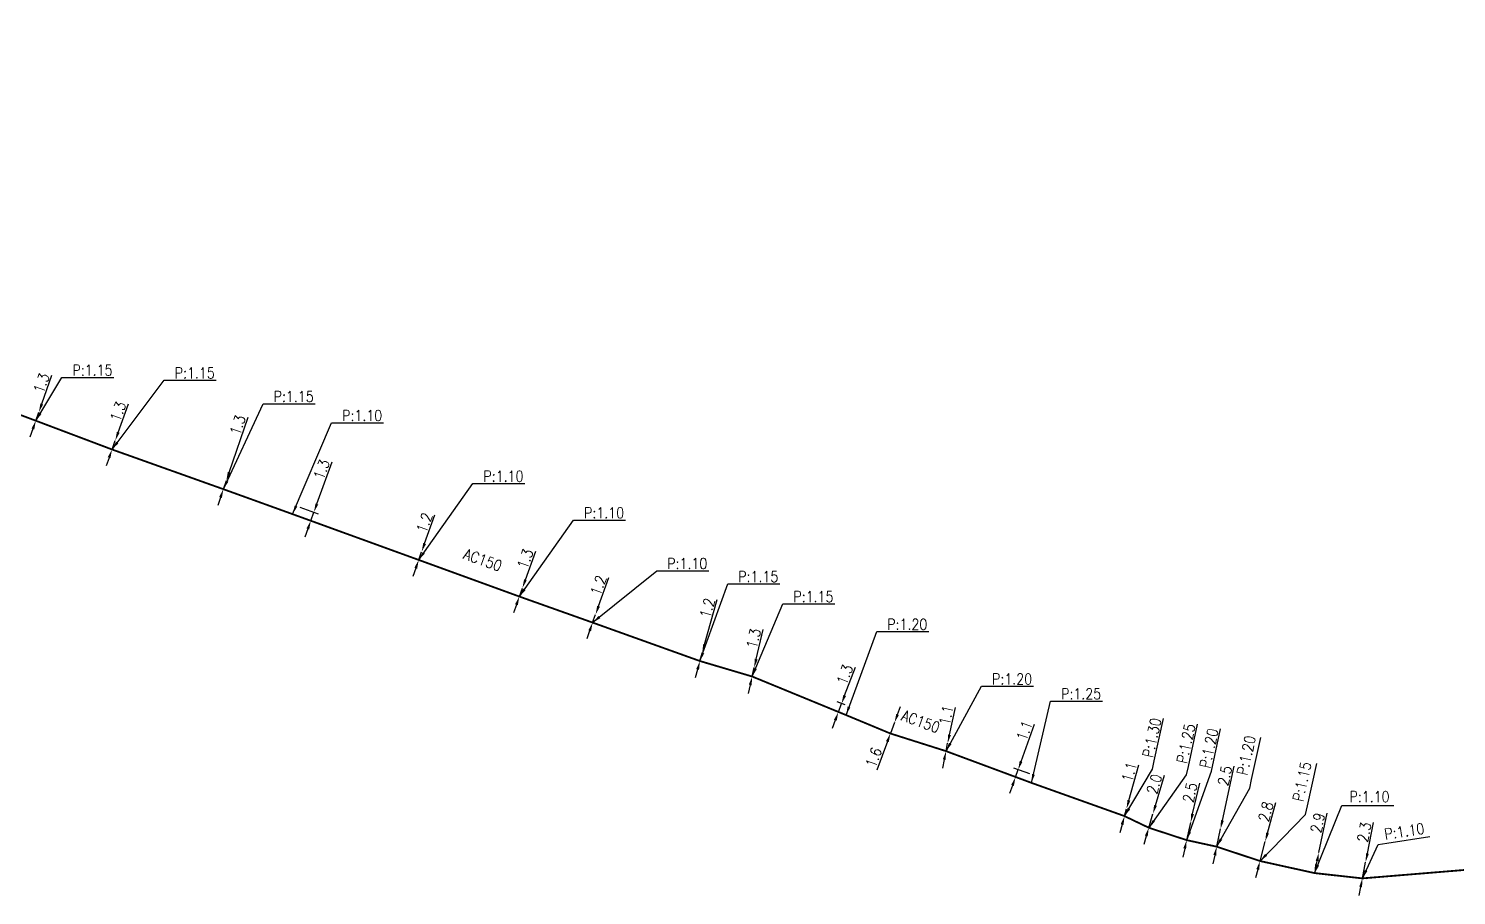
# Model space of a CAD drawing. Header units: millimetres. Extents: x 150000 to 151000, y 127000 to 127640.
# Drawn here: x 150607.8 to 150804.4, y 127223.4 to 127342.9 of the extents above; entities that cross this region are included whole.
import ezdxf
from ezdxf.enums import TextEntityAlignment as Align

# ---------------------------------------------------------------- set-up
doc = ezdxf.new("R2010")
doc.units = ezdxf.units.MM
doc.header["$PDMODE"] = 34
doc.layers.get('Defpoints').update_dxf_attribs({"linetype": 'CONTINUOUS'})
doc.layers.add('G_120', color=4, linetype='CONTINUOUS')
doc.styles.get("Standard").update_dxf_attribs({"font": 'romans.shx', "width": 0.85})
doc.linetypes.add('G_typB_AP', pattern='A,5,-0.3,["o",Standard,S=1.5,R=0,X=0,Y=-0.5],-1.65', length=6.95)
doc.dimstyles.get("Standard").update_dxf_attribs({"dimtxt": 1.5, "dimasz": 1.2, "dimexe": 0.625, "dimexo": 0.625, "dimgap": 0.25, "dimtad": 1, "dimdec": 1, "dimzin": 0, "dimdsep": 46, "dimtxsty": 'Standard', "dimcen": -0.5, "dimadec": 0, "dimazin": 0, "dimtfac": 1, "dimtdec": 1, "dimtmove": 0, "dimatfit": 3, "dimfxl": 0, "dimtolj": 1, "dimtzin": 0, "dimarcsym": 0})

# ---------------------------------------------------------------- blocks, each defined once
blk = doc.blocks.new('*D91')
at = {"layer": 'Defpoints', "color": 0, "linetype": 'Continuous', "transparency": 16777216}
for p in [(150608.79, 127288.85), (150609.21, 127290.03), (150609.21, 127290.03)]:
    blk.add_point(p, dxfattribs=at)
at = {"layer": 'G_120', "color": 0, "linetype": 'Continuous', "lineweight": -2, "transparency": 16777216}
for p, q in [((150609.61, 127291.16), (150611.01, 127295.11)), ((150608.79, 127288.85), (150609.21, 127290.03)), ((150608.39, 127287.72), (150607.98, 127286.59))]:
    blk.add_line(p, q, dxfattribs=at)
at = {"layer": 'G_120', "color": 0, "linetype": 'Continuous', "transparency": 16777216}
for points in [[(150609.42, 127291.23), (150609.8, 127291.09), (150609.21, 127290.03)], [(150608.2, 127287.79), (150608.58, 127287.65), (150608.79, 127288.85)]]:
    blk.add_solid(points, dxfattribs=at)
at = {"layer": 'G_120', "color": 0, "linetype": 'Continuous', "transparency": 16777216, "insert": (150609.57, 127294.03), "char_height": 1.5, "attachment_point": 5, "rotation": 70.4249}
blk.add_mtext('\\A1;1.3', dxfattribs=at)
blk = doc.blocks.new('*D92')
at = {"layer": 'Defpoints', "color": 0, "linetype": 'Continuous', "transparency": 16777216}
for p in [(150619.28, 127284.89), (150619.73, 127286.11), (150619.73, 127286.11)]:
    blk.add_point(p, dxfattribs=at)
at = {"layer": 'G_120', "color": 0, "linetype": 'Continuous', "lineweight": -2, "transparency": 16777216}
for p, q in [((150620.13, 127287.24), (150621.56, 127291.18)), ((150619.28, 127284.89), (150619.73, 127286.11)), ((150618.88, 127283.76), (150618.47, 127282.63))]:
    blk.add_line(p, q, dxfattribs=at)
at = {"layer": 'G_120', "color": 0, "linetype": 'Continuous', "transparency": 16777216}
for points in [[(150619.95, 127287.31), (150620.32, 127287.18), (150619.73, 127286.11)], [(150618.69, 127283.83), (150619.06, 127283.7), (150619.28, 127284.89)]]:
    blk.add_solid(points, dxfattribs=at)
at = {"layer": 'G_120', "color": 0, "linetype": 'Continuous', "transparency": 16777216, "insert": (150620.11, 127290.12), "char_height": 1.5, "attachment_point": 5, "rotation": 70.1351}
blk.add_mtext('\\A1;1.3', dxfattribs=at)
blk = doc.blocks.new('*D93')
at = {"layer": 'Defpoints', "color": 0, "linetype": 'Continuous', "transparency": 16777216}
for p in [(150634.61, 127279.42), (150635.02, 127280.6), (150635.02, 127280.6)]:
    blk.add_point(p, dxfattribs=at)
at = {"layer": 'G_120', "color": 0, "linetype": 'Continuous', "lineweight": -2, "transparency": 16777216}
for p, q in [((150635.41, 127281.73), (150638.02, 127289.35)), ((150634.61, 127279.42), (150635.02, 127280.6)), ((150634.22, 127278.28), (150633.83, 127277.15))]:
    blk.add_line(p, q, dxfattribs=at)
at = {"layer": 'G_120', "color": 0, "linetype": 'Continuous', "transparency": 16777216}
for points in [[(150635.22, 127281.8), (150635.6, 127281.67), (150635.02, 127280.6)], [(150634.03, 127278.35), (150634.41, 127278.22), (150634.61, 127279.42)]]:
    blk.add_solid(points, dxfattribs=at)
at = {"layer": 'G_120', "color": 0, "linetype": 'Continuous', "transparency": 16777216, "insert": (150636.59, 127288.26), "char_height": 1.5, "attachment_point": 5, "rotation": 71.0783}
blk.add_mtext('\\A1;1.3', dxfattribs=at)
blk = doc.blocks.new('*D94')
at = {"layer": 'Defpoints', "color": 0, "linetype": 'Continuous', "transparency": 16777216}
for p in [(150644.56, 127277.15), (150644.14, 127275.98), (150647.08, 127276.25)]:
    blk.add_point(p, dxfattribs=at)
at = {"layer": 'G_120', "color": 0, "linetype": 'Continuous', "lineweight": -2, "transparency": 16777216}
for p, q in [((150647.48, 127277.38), (150649.59, 127283.2)), ((150645.15, 127276.94), (150647.66, 127276.03)), ((150644.73, 127275.77), (150647.24, 127274.86)), ((150646.65, 127275.07), (150647.08, 127276.25)), ((150646.24, 127273.94), (150645.83, 127272.81))]:
    blk.add_line(p, q, dxfattribs=at)
at = {"layer": 'G_120', "color": 0, "linetype": 'Continuous', "transparency": 16777216}
for points in [[(150647.3, 127277.44), (150647.67, 127277.31), (150647.08, 127276.25)], [(150646.05, 127274.01), (150646.43, 127273.87), (150646.65, 127275.07)]]:
    blk.add_solid(points, dxfattribs=at)
at = {"layer": 'G_120', "color": 0, "linetype": 'Continuous', "transparency": 16777216, "insert": (150648.14, 127282.14), "char_height": 1.5, "attachment_point": 5, "rotation": 70.1294}
blk.add_mtext('\\A1;1.3', dxfattribs=at)
blk = doc.blocks.new('*D95')
at = {"layer": 'Defpoints', "color": 0, "linetype": 'Continuous', "transparency": 16777216}
for p in [(150661.51, 127269.67), (150661.91, 127270.8), (150661.91, 127270.8)]:
    blk.add_point(p, dxfattribs=at)
at = {"layer": 'G_120', "color": 0, "linetype": 'Continuous', "lineweight": -2, "transparency": 16777216}
for p, q in [((150662.32, 127271.93), (150663.74, 127275.87)), ((150661.51, 127269.67), (150661.91, 127270.8)), ((150661.1, 127268.54), (150660.69, 127267.41))]:
    blk.add_line(p, q, dxfattribs=at)
at = {"layer": 'G_120', "color": 0, "linetype": 'Continuous', "transparency": 16777216}
for points in [[(150662.13, 127272), (150662.51, 127271.86), (150661.91, 127270.8)], [(150660.91, 127268.61), (150661.29, 127268.47), (150661.51, 127269.67)]]:
    blk.add_solid(points, dxfattribs=at)
at = {"layer": 'G_120', "color": 0, "linetype": 'Continuous', "transparency": 16777216, "insert": (150662.29, 127274.8), "char_height": 1.5, "attachment_point": 5, "rotation": 70.1981}
blk.add_mtext('\\A1;1.2', dxfattribs=at)
blk = doc.blocks.new('*D96')
at = {"layer": 'Defpoints', "color": 0, "linetype": 'Continuous', "transparency": 16777216}
for p in [(150675.79, 127265.8), (150675.79, 127265.8), (150675.36, 127264.63)]:
    blk.add_point(p, dxfattribs=at)
at = {"layer": 'G_120', "color": 0, "linetype": 'Continuous', "lineweight": -2, "transparency": 16777216}
for p, q in [((150676.19, 127266.93), (150677.61, 127270.87)), ((150675.36, 127264.63), (150675.79, 127265.8)), ((150674.96, 127263.5), (150674.55, 127262.37))]:
    blk.add_line(p, q, dxfattribs=at)
at = {"layer": 'G_120', "color": 0, "linetype": 'Continuous', "transparency": 16777216}
for points in [[(150676.01, 127267), (150676.38, 127266.86), (150675.79, 127265.8)], [(150674.77, 127263.57), (150675.15, 127263.43), (150675.36, 127264.63)]]:
    blk.add_solid(points, dxfattribs=at)
at = {"layer": 'G_120', "color": 0, "linetype": 'Continuous', "transparency": 16777216, "insert": (150676.17, 127269.81), "char_height": 1.5, "attachment_point": 5, "rotation": 70.1981}
blk.add_mtext('\\A1;1.3', dxfattribs=at)
blk = doc.blocks.new('*D97')
at = {"layer": 'Defpoints', "color": 0, "linetype": 'Continuous', "transparency": 16777216}
for p in [(150685.86, 127262.16), (150685.86, 127262.16), (150685.45, 127261.04)]:
    blk.add_point(p, dxfattribs=at)
at = {"layer": 'G_120', "color": 0, "linetype": 'Continuous', "lineweight": -2, "transparency": 16777216}
for p, q in [((150686.27, 127263.29), (150687.7, 127267.23)), ((150685.45, 127261.04), (150685.86, 127262.16)), ((150685.04, 127259.91), (150684.64, 127258.78))]:
    blk.add_line(p, q, dxfattribs=at)
at = {"layer": 'G_120', "color": 0, "linetype": 'Continuous', "transparency": 16777216}
for points in [[(150686.08, 127263.36), (150686.46, 127263.22), (150685.86, 127262.16)], [(150684.86, 127259.98), (150685.23, 127259.84), (150685.45, 127261.04)]]:
    blk.add_solid(points, dxfattribs=at)
at = {"layer": 'G_120', "color": 0, "linetype": 'Continuous', "transparency": 16777216, "insert": (150686.25, 127266.17), "char_height": 1.5, "attachment_point": 5, "rotation": 70.0934}
blk.add_mtext('\\A1;1.2', dxfattribs=at)
blk = doc.blocks.new('*D98')
at = {"layer": 'Defpoints', "color": 0, "linetype": 'Continuous', "transparency": 16777216}
for p in [(150700.23, 127255.74), (150700.23, 127255.74), (150700.54, 127256.84)]:
    blk.add_point(p, dxfattribs=at)
at = {"layer": 'G_120', "color": 0, "linetype": 'Continuous', "lineweight": -2, "transparency": 16777216}
for p, q in [((150700.86, 127258), (150702.61, 127264.21)), ((150700.23, 127255.74), (150700.54, 127256.84)), ((150699.9, 127254.58), (150699.58, 127253.43))]:
    blk.add_line(p, q, dxfattribs=at)
at = {"layer": 'G_120', "color": 0, "linetype": 'Continuous', "transparency": 16777216}
for points in [[(150700.67, 127258.05), (150701.06, 127257.94), (150700.54, 127256.84)], [(150699.71, 127254.64), (150700.1, 127254.53), (150700.23, 127255.74)]]:
    blk.add_solid(points, dxfattribs=at)
at = {"layer": 'G_120', "color": 0, "linetype": 'Continuous', "transparency": 16777216, "insert": (150701.24, 127263.04), "char_height": 1.5, "attachment_point": 5, "rotation": 74.2951}
blk.add_mtext('\\A1;1.2', dxfattribs=at)
blk = doc.blocks.new('*D99')
at = {"layer": 'Defpoints', "color": 0, "linetype": 'Continuous', "transparency": 16777216}
for p in [(150707.42, 127253.61), (150707.7, 127254.83), (150707.7, 127254.83)]:
    blk.add_point(p, dxfattribs=at)
at = {"layer": 'G_120', "color": 0, "linetype": 'Continuous', "lineweight": -2, "transparency": 16777216}
for p, q in [((150707.97, 127256), (150708.92, 127260.08)), ((150707.42, 127253.61), (150707.7, 127254.83)), ((150707.15, 127252.45), (150706.88, 127251.28))]:
    blk.add_line(p, q, dxfattribs=at)
at = {"layer": 'G_120', "color": 0, "linetype": 'Continuous', "transparency": 16777216}
for points in [[(150707.78, 127256.05), (150708.17, 127255.96), (150707.7, 127254.83)], [(150706.95, 127252.49), (150707.34, 127252.4), (150707.42, 127253.61)]]:
    blk.add_solid(points, dxfattribs=at)
at = {"layer": 'G_120', "color": 0, "linetype": 'Continuous', "transparency": 16777216, "insert": (150707.61, 127258.85), "char_height": 1.5, "attachment_point": 5, "rotation": 76.9084}
blk.add_mtext('\\A1;1.3', dxfattribs=at)
blk = doc.blocks.new('*D100')
at = {"layer": 'Defpoints', "color": 0, "linetype": 'Continuous', "transparency": 16777216}
for p in [(150719.73, 127249.87), (150720.78, 127249.47), (150720.34, 127248.3)]:
    blk.add_point(p, dxfattribs=at)
at = {"layer": 'G_120', "color": 0, "linetype": 'Continuous', "lineweight": -2, "transparency": 16777216}
for p, q in [((150720.15, 127251), (150721.64, 127254.91)), ((150720.2, 127249.69), (150719.14, 127250.1)), ((150719.28, 127248.7), (150719.73, 127249.87)), ((150718.86, 127247.58), (150718.43, 127246.46)), ((150719.76, 127248.53), (150718.7, 127248.93))]:
    blk.add_line(p, q, dxfattribs=at)
at = {"layer": 'G_120', "color": 0, "linetype": 'Continuous', "transparency": 16777216}
for points in [[(150719.96, 127251.07), (150720.34, 127250.92), (150719.73, 127249.87)], [(150718.67, 127247.65), (150719.05, 127247.51), (150719.28, 127248.7)]]:
    blk.add_solid(points, dxfattribs=at)
at = {"layer": 'G_120', "color": 0, "linetype": 'Continuous', "transparency": 16777216, "insert": (150720.17, 127253.87), "char_height": 1.5, "attachment_point": 5, "rotation": 69.2496}
blk.add_mtext('\\A1;1.3', dxfattribs=at)
blk = doc.blocks.new('*D101')
at = {"layer": 'Defpoints', "color": 0, "linetype": 'Continuous', "transparency": 16777216}
for p in [(150734.33, 127244.41), (150734.11, 127243.33), (150734.11, 127243.33)]:
    blk.add_point(p, dxfattribs=at)
at = {"layer": 'G_120', "color": 0, "linetype": 'Continuous', "lineweight": -2, "transparency": 16777216}
for p, q in [((150734.58, 127245.58), (150735.39, 127249.35)), ((150734.11, 127243.33), (150734.33, 127244.41)), ((150733.86, 127242.16), (150733.61, 127240.98))]:
    blk.add_line(p, q, dxfattribs=at)
at = {"layer": 'G_120', "color": 0, "linetype": 'Continuous', "transparency": 16777216}
for points in [[(150734.39, 127245.62), (150734.78, 127245.54), (150734.33, 127244.41)], [(150733.66, 127242.2), (150734.05, 127242.12), (150734.11, 127243.33)]]:
    blk.add_solid(points, dxfattribs=at)
at = {"layer": 'G_120', "color": 0, "linetype": 'Continuous', "transparency": 16777216, "insert": (150734.13, 127248.27), "char_height": 1.5, "attachment_point": 5, "rotation": 77.9883}
blk.add_mtext('\\A1;1.1', dxfattribs=at)
blk = doc.blocks.new('*D102')
at = {"layer": 'Defpoints', "color": 0, "linetype": 'Continuous', "transparency": 16777216}
for p in [(150744.04, 127240.78), (150746.23, 127240), (150745.87, 127238.96)]:
    blk.add_point(p, dxfattribs=at)
at = {"layer": 'G_120', "color": 0, "linetype": 'Continuous', "lineweight": -2, "transparency": 16777216}
for p, q in [((150744.44, 127241.91), (150746.27, 127247.06)), ((150745.28, 127239.17), (150743.08, 127239.95)), ((150745.65, 127240.21), (150743.45, 127240.99)), ((150743.67, 127239.74), (150744.04, 127240.78)), ((150743.27, 127238.61), (150742.86, 127237.48))]:
    blk.add_line(p, q, dxfattribs=at)
at = {"layer": 'G_120', "color": 0, "linetype": 'Continuous', "transparency": 16777216}
for points in [[(150744.25, 127241.98), (150744.63, 127241.84), (150744.04, 127240.78)], [(150743.08, 127238.68), (150743.45, 127238.54), (150743.67, 127239.74)]]:
    blk.add_solid(points, dxfattribs=at)
at = {"layer": 'G_120', "color": 0, "linetype": 'Continuous', "transparency": 16777216, "insert": (150744.89, 127246.16), "char_height": 1.5, "attachment_point": 5, "rotation": 70.4368}
blk.add_mtext('\\A1;1.1', dxfattribs=at)
blk = doc.blocks.new('*D103')
at = {"layer": 'Defpoints', "color": 0, "linetype": 'Continuous', "transparency": 16777216}
for p in [(150758.68, 127234.38), (150758.96, 127235.39), (150758.96, 127235.39)]:
    blk.add_point(p, dxfattribs=at)
at = {"layer": 'G_120', "color": 0, "linetype": 'Continuous', "lineweight": -2, "transparency": 16777216}
for p, q in [((150759.28, 127236.54), (150760.66, 127241.46)), ((150758.68, 127234.38), (150758.96, 127235.39)), ((150759.28, 127234.21), (150759.28, 127234.21)), ((150758.35, 127233.22), (150758.03, 127232.07))]:
    blk.add_line(p, q, dxfattribs=at)
at = {"layer": 'G_120', "color": 0, "linetype": 'Continuous', "transparency": 16777216}
for points in [[(150759.09, 127236.6), (150759.48, 127236.49), (150758.96, 127235.39)], [(150758.16, 127233.28), (150758.55, 127233.17), (150758.68, 127234.38)]]:
    blk.add_solid(points, dxfattribs=at)
at = {"layer": 'G_120', "color": 0, "linetype": 'Continuous', "transparency": 16777216, "insert": (150759.34, 127240.46), "char_height": 1.5, "attachment_point": 5, "rotation": 74.361}
blk.add_mtext('\\A1;1.1', dxfattribs=at)
blk = doc.blocks.new('*D104')
at = {"layer": 'Defpoints', "color": 0, "linetype": 'Continuous', "transparency": 16777216}
for p in [(150762.6, 127234.69), (150762.6, 127234.69), (150762.02, 127232.78)]:
    blk.add_point(p, dxfattribs=at)
at = {"layer": 'G_120', "color": 0, "linetype": 'Continuous', "lineweight": -2, "transparency": 16777216}
for p, q in [((150762.94, 127235.84), (150764.19, 127240.03)), ((150762.02, 127232.78), (150762.6, 127234.69)), ((150761.68, 127231.63), (150761.34, 127230.48))]:
    blk.add_line(p, q, dxfattribs=at)
at = {"layer": 'G_120', "color": 0, "linetype": 'Continuous', "transparency": 16777216}
for points in [[(150762.75, 127235.9), (150763.13, 127235.79), (150762.6, 127234.69)], [(150761.49, 127231.69), (150761.87, 127231.57), (150762.02, 127232.78)]]:
    blk.add_solid(points, dxfattribs=at)
at = {"layer": 'G_120', "color": 0, "linetype": 'Continuous', "transparency": 16777216, "insert": (150762.78, 127238.8), "char_height": 1.5, "attachment_point": 5, "rotation": 73.3426}
blk.add_mtext('\\A1;2.0', dxfattribs=at)
blk = doc.blocks.new('*D105')
at = {"layer": 'Defpoints', "color": 0, "linetype": 'Continuous', "transparency": 16777216}
for p in [(150767.79, 127233.51), (150767.79, 127233.51), (150767.24, 127231.07)]:
    blk.add_point(p, dxfattribs=at)
at = {"layer": 'G_120', "color": 0, "linetype": 'Continuous', "lineweight": -2, "transparency": 16777216}
for p, q in [((150768.06, 127234.68), (150769.03, 127238.94)), ((150767.24, 127231.07), (150767.79, 127233.51)), ((150766.97, 127229.9), (150766.7, 127228.73))]:
    blk.add_line(p, q, dxfattribs=at)
at = {"layer": 'G_120', "color": 0, "linetype": 'Continuous', "transparency": 16777216}
for points in [[(150767.86, 127234.73), (150768.25, 127234.64), (150767.79, 127233.51)], [(150766.77, 127229.95), (150767.16, 127229.86), (150767.24, 127231.07)]]:
    blk.add_solid(points, dxfattribs=at)
at = {"layer": 'G_120', "color": 0, "linetype": 'Continuous', "transparency": 16777216, "insert": (150767.7, 127237.62), "char_height": 1.5, "attachment_point": 5, "rotation": 77.178}
blk.add_mtext('\\A1;2.5', dxfattribs=at)
blk = doc.blocks.new('*D106')
at = {"layer": 'Defpoints', "color": 0, "linetype": 'Continuous', "transparency": 16777216}
for p in [(150771.9, 127232.61), (150771.9, 127232.61), (150771.37, 127230.17)]:
    blk.add_point(p, dxfattribs=at)
at = {"layer": 'G_120', "color": 0, "linetype": 'Continuous', "lineweight": -2, "transparency": 16777216}
for p, q in [((150772.16, 127233.78), (150773.8, 127241.28)), ((150771.37, 127230.17), (150771.9, 127232.61)), ((150772.51, 127232.48), (150772.51, 127232.48)), ((150771.98, 127230.03), (150771.98, 127230.03)), ((150771.11, 127229), (150770.85, 127227.82))]:
    blk.add_line(p, q, dxfattribs=at)
at = {"layer": 'G_120', "color": 0, "linetype": 'Continuous', "transparency": 16777216}
for points in [[(150771.96, 127233.83), (150772.36, 127233.74), (150771.9, 127232.61)], [(150770.92, 127229.04), (150771.31, 127228.95), (150771.37, 127230.17)]]:
    blk.add_solid(points, dxfattribs=at)
at = {"layer": 'G_120', "color": 0, "linetype": 'Continuous', "transparency": 16777216, "insert": (150772.49, 127239.95), "char_height": 1.5, "attachment_point": 5, "rotation": 77.642}
blk.add_mtext('\\A1;2.5', dxfattribs=at)
blk = doc.blocks.new('*D107')
at = {"layer": 'Defpoints', "color": 0, "linetype": 'Continuous', "transparency": 16777216}
for p in [(150778.06, 127230.89), (150777.34, 127228.19), (150777.34, 127228.19)]:
    blk.add_point(p, dxfattribs=at)
at = {"layer": 'G_120', "color": 0, "linetype": 'Continuous', "lineweight": -2, "transparency": 16777216}
for p, q in [((150778.38, 127232.05), (150779.51, 127236.27)), ((150777.34, 127228.19), (150778.06, 127230.89)), ((150776.74, 127228.35), (150776.73, 127228.35)), ((150777.02, 127227.03), (150776.71, 127225.87))]:
    blk.add_line(p, q, dxfattribs=at)
at = {"layer": 'G_120', "color": 0, "linetype": 'Continuous', "transparency": 16777216}
for points in [[(150778.18, 127232.1), (150778.57, 127232), (150778.06, 127230.89)], [(150776.83, 127227.08), (150777.22, 127226.98), (150777.34, 127228.19)]]:
    blk.add_solid(points, dxfattribs=at)
at = {"layer": 'G_120', "color": 0, "linetype": 'Continuous', "transparency": 16777216, "insert": (150778.13, 127235), "char_height": 1.5, "attachment_point": 5, "rotation": 74.9505}
blk.add_mtext('\\A1;2.8', dxfattribs=at)
blk = doc.blocks.new('*D108')
at = {"layer": 'Defpoints', "color": 0, "linetype": 'Continuous', "transparency": 16777216}
for p in [(150785.44, 127229.37), (150785.44, 127229.37), (150784.85, 127226.53)]:
    blk.add_point(p, dxfattribs=at)
at = {"layer": 'G_120', "color": 0, "linetype": 'Continuous', "lineweight": -2, "transparency": 16777216}
for p, q in [((150785.44, 127229.37), (150786.58, 127234.77)), ((150785.09, 127227.7), (150785.2, 127228.19))]:
    blk.add_line(p, q, dxfattribs=at)
at = {"layer": 'G_120', "color": 0, "linetype": 'Continuous', "transparency": 16777216}
for points in [[(150784.9, 127227.74), (150785.29, 127227.66), (150784.85, 127226.53)], [(150785, 127228.23), (150785.39, 127228.15), (150785.44, 127229.37)]]:
    blk.add_solid(points, dxfattribs=at)
at = {"layer": 'G_120', "color": 0, "linetype": 'Continuous', "transparency": 16777216, "insert": (150785.28, 127233.45), "char_height": 1.5, "attachment_point": 5, "rotation": 78.1208}
blk.add_mtext('\\A1;2.9', dxfattribs=at)
blk = doc.blocks.new('*D109')
at = {"layer": 'Defpoints', "color": 0, "linetype": 'Continuous', "transparency": 16777216}
for p in [(150791.88, 127228.05), (150791.88, 127228.05), (150791.43, 127225.8)]:
    blk.add_point(p, dxfattribs=at)
at = {"layer": 'G_120', "color": 0, "linetype": 'Continuous', "lineweight": -2, "transparency": 16777216}
for p, q in [((150792.12, 127229.23), (150792.98, 127233.52)), ((150791.43, 127225.8), (150791.88, 127228.05)), ((150792.5, 127227.93), (150792.5, 127227.93)), ((150791.19, 127224.62), (150790.96, 127223.45)), ((150792.04, 127225.68), (150792.04, 127225.68))]:
    blk.add_line(p, q, dxfattribs=at)
at = {"layer": 'G_120', "color": 0, "linetype": 'Continuous', "transparency": 16777216}
for points in [[(150791.93, 127229.27), (150792.32, 127229.19), (150791.88, 127228.05)], [(150791, 127224.66), (150791.39, 127224.58), (150791.43, 127225.8)]]:
    blk.add_solid(points, dxfattribs=at)
at = {"layer": 'G_120', "color": 0, "linetype": 'Continuous', "transparency": 16777216, "insert": (150791.69, 127232.16), "char_height": 1.5, "attachment_point": 5, "rotation": 78.6225}
blk.add_mtext('\\A1;2.3', dxfattribs=at)
blk = doc.blocks.new('*D114')
at = {"layer": 'Defpoints', "color": 0, "linetype": 'Continuous', "transparency": 16777216}
for p in [(150726.45, 127245.76), (150727.01, 127247.26), (150727.01, 127247.26)]:
    blk.add_point(p, dxfattribs=at)
at = {"layer": 'G_120', "color": 0, "linetype": 'Continuous', "lineweight": -2, "transparency": 16777216}
for p, q in [((150727.44, 127248.38), (150727.86, 127249.5)), ((150727.01, 127247.26), (150726.45, 127245.76)), ((150726.03, 127244.64), (150724.56, 127240.71))]:
    blk.add_line(p, q, dxfattribs=at)
at = {"layer": 'G_120', "color": 0, "linetype": 'Continuous', "transparency": 16777216}
for points in [[(150727.25, 127248.45), (150727.62, 127248.31), (150727.01, 127247.26)], [(150725.84, 127244.71), (150726.22, 127244.57), (150726.45, 127245.76)]]:
    blk.add_solid(points, dxfattribs=at)
at = {"layer": 'G_120', "color": 0, "linetype": 'Continuous', "transparency": 16777216, "insert": (150724.15, 127242.46), "char_height": 1.5, "attachment_point": 5, "rotation": 69.4248}
blk.add_mtext('\\A1;1.6', dxfattribs=at)

msp = doc.modelspace()

# ---------------------------------------------------------------- linework, layer by layer
at = {"layer": 'G_120', "linetype": 'G_typB_AP', "const_width": 0.25, "flags": 128}
msp.add_lwpolyline([(150496.41, 127342.75), (150499.91, 127337.6), (150503.55, 127332.97), (150508.21, 127327.47), (150510.61, 127324.64), (150524.73, 127319.44), (150530.31, 127317.26), (150542.05, 127312.89), (150553.34, 127308.88), (150560.6, 127306.35), (150571.5, 127302.32), (150583.53, 127298.04), (150595.73, 127293.74), (150608.79, 127288.85), (150619.28, 127284.89), (150634.61, 127279.42), (150644.14, 127275.98), (150661.51, 127269.67), (150675.36, 127264.63), (150685.45, 127261.04), (150700.23, 127255.74), (150707.42, 127253.61), (150720.34, 127248.3), (150726.45, 127245.76), (150734.11, 127243.33), (150745.87, 127238.96), (150758.68, 127234.38), (150762.02, 127232.78), (150767.24, 127231.07), (150771.37, 127230.17), (150777.34, 127228.19), (150784.85, 127226.53), (150791.43, 127225.8), (150809.25, 127227.27), (150818.35, 127229.08), (150827.02, 127231.13), (150833.85, 127232.75), (150846.53, 127235.7), (150863.92, 127239.63), (150870.6, 127240.78), (150878.01, 127242.58), (150882.68, 127243.72), (150894.12, 127251.85), (150894.12, 127251.85), (150901.53, 127257.33), (150901.53, 127257.33), (150908.02, 127261.93), (150921.28, 127271.55), (150927.61, 127276.71), (150937.04, 127283.53), (150945.4, 127287.43), (150948.78, 127289.01), (150957.85, 127293.1), (150965.05, 127296.39), (150983.83, 127305.23), (150993.48, 127310.11), (151000, 127313.64)], dxfattribs=at)

# ---------------------------------------------------------------- texts
at = {"layer": 'G_120', "linetype": 'Continuous', "width": 0.85}
for p in [(150670.33, 127269.67), (150730.62, 127247.41)]:
    msp.add_text('AC150', height=1.5, rotation=340.0915, dxfattribs=at).set_placement(p, align=Align.MIDDLE)
at = {"layer": 'G_120', "linetype": 'Continuous', "char_height": 1.5, "attachment_point": 7}
for s, insert in [('P:1.15', (150613.83, 127295.07)), ('P:1.15', (150627.91, 127294.68)), ('P:1.15', (150641.53, 127291.44)), ('P:1.10', (150650.96, 127288.82)), ('P:1.10', (150670.41, 127280.45)), ('P:1.10', (150684.27, 127275.41)), ('P:1.10', (150695.72, 127268.43)), ('P:1.15', (150705.5, 127266.63)), ('P:1.15', (150713.09, 127263.86)), ('P:1.20', (150726.01, 127260.05)), ('P:1.20', (150740.44, 127252.51)), ('P:1.25', (150749.95, 127250.48)), ('P:1.10', (150789.65, 127236.3))]:
    msp.add_mtext(s, dxfattribs=dict(at, insert=insert))
for s, insert, rotation in [('P:1.30', (150762.59, 127242.31), 77.6277), ('P:1.25', (150767.28, 127241.52), 77.6277), ('P:1.20', (150770.45, 127240.87), 77.6277), ('P:1.20', (150775.58, 127239.88), 77.6277), ('P:1.15', (150783.26, 127236.27), 77.6277), ('P:1.10', (150794.6, 127231.13), 8.6723)]:
    msp.add_mtext(s, dxfattribs=dict(at, insert=insert, rotation=rotation))

# ---------------------------------------------------------------- dimensions: what is measured, and where the dimension line sits
at = {"layer": 'G_120', "linetype": 'Continuous'}
for base, p1, p2, angle, picture, middle in [((150609.2077, 127290.0297), (150608.7889, 127288.852), (150609.2077, 127290.0297), 250.4249, '*D91', (150610.5125, 127293.6993)), ((150619.73, 127286.11), (150619.28, 127284.89), (150619.73, 127286.11), 250.1351, '*D92', (150621.05, 127289.78)), ((150635.02, 127280.6), (150634.61, 127279.42), (150635.02, 127280.6), 251.0783, '*D93', (150637.53, 127287.93)), ((150647.0756, 127276.2467), (150644.1376, 127275.9794), (150644.5625, 127277.155), 250.1294, '*D94', (150649.0821, 127281.7986)), ((150661.91, 127270.8), (150661.51, 127269.67), (150661.91, 127270.8), 250.1981, '*D95', (150663.23, 127274.46)), ((150675.78833, 127265.80314), (150675.36487, 127264.62705), (150675.78833, 127265.80314), 250.19808, '*D96', (150677.10772, 127269.46749)), ((150685.86, 127262.16), (150685.45, 127261.04), (150685.86, 127262.16), 250.0934, '*D97', (150687.19, 127265.83)), ((150700.23, 127255.74), (150700.54, 127256.84), (150700.23, 127255.74), 74.2951, '*D98', (150702.21, 127262.77)), ((150707.7027, 127254.8325), (150707.4196, 127253.6149), (150707.7027, 127254.8325), 256.9084, '*D99', (150708.5849, 127258.6259)), ((150719.7266, 127249.8736), (150720.3412, 127248.304), (150720.7841, 127249.473), 249.2496, '*D100', (150721.1064, 127253.5156)), ((150727.01, 127247.26), (150726.45, 127245.76), (150727.01, 127247.26), 249.4248, '*D114', (150725.08, 127242.11)), ((150734.11, 127243.33), (150734.33, 127244.41), (150734.11, 127243.33), 77.9883, '*D101', (150735.11, 127248.06)), ((150744.04, 127240.78), (150745.87, 127238.96), (150746.23, 127240), 250.4368, '*D102', (150745.83, 127245.82)), ((150758.96075057, 127235.38808323), (150758.6776963, 127234.37695501), (150758.96075057, 127235.38808323), 254.36099201, '*D103', (150760.30643208, 127240.19513503)), ((150771.9, 127232.61), (150771.37, 127230.17), (150771.9, 127232.61), 257.642, '*D106', (150773.46, 127239.73)), ((150762.6, 127234.69), (150762.02, 127232.78), (150762.6, 127234.69), 253.3426, '*D104', (150763.74, 127238.51)), ((150767.79, 127233.51), (150767.24, 127231.07), (150767.79, 127233.51), 257.178, '*D105', (150768.67, 127237.4)), ((150777.34, 127228.19), (150778.06, 127230.89), (150777.34, 127228.19), 74.9505, '*D107', (150779.1, 127234.74)), ((150785.44, 127229.37), (150784.85, 127226.53), (150785.44, 127229.37), 258.1208, '*D108', (150786.26, 127233.25)), ((150791.88, 127228.05), (150791.43, 127225.8), (150791.88, 127228.05), 258.6225, '*D109', (150792.67, 127231.96))]:
    dim = msp.add_linear_dim(base=base, p1=p1, p2=p2, angle=angle, dimstyle='Standard', dxfattribs=at)
    dim.commit()
    dim.dimension.update_dxf_attribs({"geometry": picture, "text_midpoint": middle, "dimtype": 160})

# ---------------------------------------------------------------- leaders
at = {"layer": 'G_120', "linetype": 'Continuous', "annotation_type": 0, "has_hookline": 1, "hookline_direction": 0, "text_width": 5.71}
for points in [[(150608.79, 127288.85), (150612.38, 127294.82), (150613.58, 127294.82)], [(150619.28, 127284.89), (150626.46, 127294.43), (150627.66, 127294.43)], [(150634.61, 127279.42), (150640.08, 127291.19), (150641.28, 127291.19)], [(150644.14, 127275.98), (150649.51, 127288.57), (150650.71, 127288.57)], [(150661.51, 127269.67), (150668.96, 127280.2), (150670.16, 127280.2)], [(150675.36, 127264.63), (150682.82, 127275.16), (150684.02, 127275.16)], [(150685.45, 127261.04), (150694.27, 127268.18), (150695.47, 127268.18)], [(150700.23, 127255.74), (150704.05, 127266.38), (150705.25, 127266.38)], [(150707.42, 127253.61), (150711.64, 127263.61), (150712.84, 127263.61)], [(150720.34, 127248.3), (150724.56, 127259.8), (150725.76, 127259.8)], [(150734.11, 127243.33), (150738.99, 127252.26), (150740.19, 127252.26)], [(150745.87, 127238.96), (150748.5, 127250.23), (150749.7, 127250.23)], [(150784.85, 127226.53), (150788.62, 127235.86), (150789.82, 127235.86)]]:
    msp.add_leader(points, dimstyle='Standard', dxfattribs=at)
for points, horizontal_direction in [([(150758.68, 127234.38), (150762.52, 127240.84), (150762.78, 127242.01)], (0.214262, 0.976776, 0)), ([(150762.01, 127232.74), (150767.21, 127240.05), (150767.47, 127241.22)], (0.214262, 0.976776, 0)), ([(150767.24, 127231.07), (150770.64, 127240.57)], (0.214262, 0.976776, 0)), ([(150771.37, 127230.17), (150775.93, 127238.23), (150776.18, 127239.4)], (0.214262, 0.976776, 0)), ([(150777.34, 127228.19), (150783.61, 127234.62), (150783.87, 127235.79)], (0.214262, 0.976776, 0)), ([(150791.44, 127225.8), (150793.62, 127230.48), (150794.81, 127230.66)], (0.988567, 0.150783, 0))]:
    msp.add_leader(points, dimstyle='Standard', dxfattribs=dict(at, horizontal_direction=horizontal_direction))

doc.saveas('drawing.dxf')
